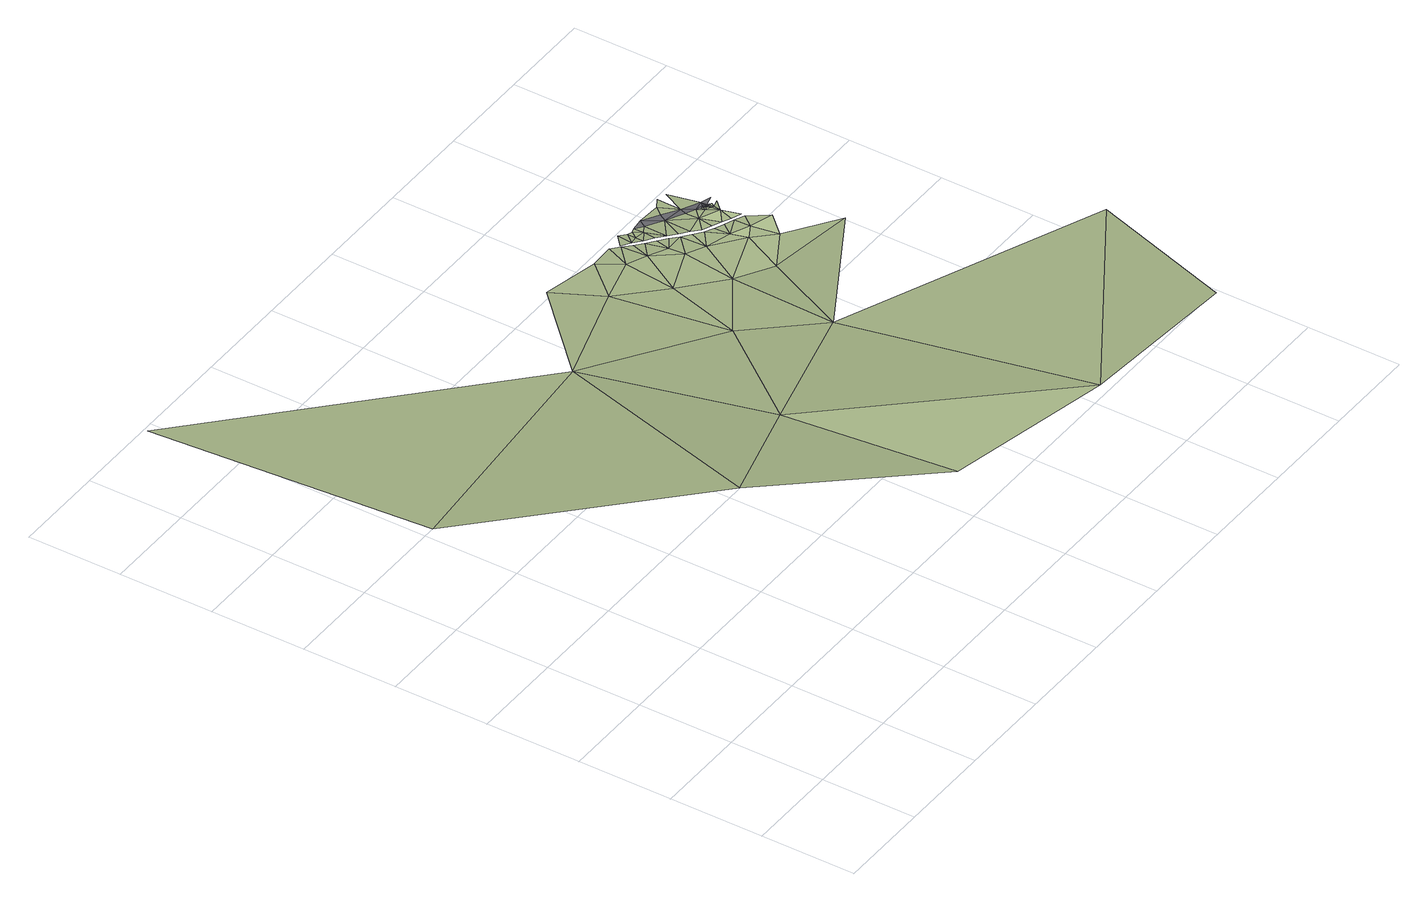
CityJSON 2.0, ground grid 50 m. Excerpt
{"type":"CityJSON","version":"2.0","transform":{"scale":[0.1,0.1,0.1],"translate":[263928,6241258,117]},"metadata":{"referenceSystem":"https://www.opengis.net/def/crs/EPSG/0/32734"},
"CityObjects":{
"terrain1":{"type":"TINRelief","geometry":[{"type":"CompositeSurface","lod":"1","boundaries":[[[0,1,2]],[[1,3,2]],[[4,5,3]],[[5,2,3]],[[4,6,5]],[[5,7,2]],[[6,8,5]],[[8,7,5]],[[2,7,9]],[[2,9,10]],[[9,7,11]],[[9,12,10]],[[8,13,7]],[[6,14,8]],[[11,7,13]],[[6,15,14]],[[11,16,9]],[[16,12,9]],[[11,17,16]],[[13,8,18]],[[19,12,16]],[[13,20,11]],[[20,17,11]],[[17,21,16]],[[21,19,16]],[[21,17,22]],[[17,20,23]],[[22,17,24]],[[13,25,20]],[[24,17,23]],[[26,18,8]],[[27,28,29]],[[24,23,30]],[[20,31,23]],[[32,27,33]],[[18,34,13]],[[28,27,35]],[[23,36,30]],[[34,25,13]],[[27,32,35]],[[25,31,20]],[[23,31,36]],[[33,37,32]],[[37,33,38]],[[32,39,35]],[[32,37,39]],[[40,37,38]],[[41,31,25]],[[37,42,39]],[[43,37,40]],[[44,41,25]],[[43,42,37]],[[25,45,44]],[[34,45,25]],[[46,40,47]],[[46,43,40]],[[34,18,48]],[[49,46,47]],[[50,44,45]],[[51,49,52]],[[53,45,34]],[[49,51,46]],[[45,54,50]],[[18,26,48]],[[52,55,51]],[[48,53,34]],[[54,45,56]],[[56,45,53]],[[57,51,55]],[[58,59,60]],[[61,46,51]],[[51,57,62]],[[51,63,61]],[[53,48,64]],[[65,59,58]],[[56,53,66]],[[57,67,62]],[[68,63,51]],[[68,51,62]],[[66,53,64]],[[69,62,67]],[[65,70,59]],[[68,71,63]],[[71,68,72]],[[68,62,73]],[[74,72,68]],[[73,74,68]],[[74,75,72]],[[73,76,74]],[[62,77,73]],[[78,75,74]],[[78,74,76]],[[78,79,75]],[[79,78,80]],[[78,76,81]],[[82,76,73]],[[81,80,78]],[[76,82,81]],[[73,77,82]],[[82,83,81]],[[83,82,77]],[[84,77,62]],[[65,85,86]],[[77,87,83]]]}]},
"road1":{"type":"Road","attributes":{"highway":"primary","name":"Philip Kgosana Drive","surface":"asphalt","lanes":2,"width":4.4,"oneway":"yes"},"geometry":[{"type":"MultiSurface","lod":"1","boundaries":[[[60,42,43]],[[46,60,43]],[[60,46,58]],[[46,65,58]],[[65,46,61]],[[63,65,61]],[[85,65,63]],[[63,71,88]],[[71,72,88]],[[89,72,75]],[[72,89,88]],[[63,88,85]],[[89,75,90]],[[88,89,90]],[[75,79,91]],[[90,75,91]],[[79,80,91]],[[91,92,90]],[[93,91,80]],[[93,80,81]],[[93,92,91]],[[90,94,88]],[[92,94,90]],[[95,93,81]],[[92,93,95]],[[94,92,95]],[[96,95,81]],[[81,83,96]],[[94,85,88]],[[97,94,95]],[[97,95,96]],[[96,83,97]],[[94,97,85]],[[83,87,97]],[[97,98,85]]]}]}
},
"vertices":[
[121,3761,319],[1,2127,539],[1590,2415,287],[943,1076,616],[1774,437,444],[1779,1408,347],[2517,150,581],[2388,2069,149],[2635,1686,202],[2310,2694,128],[2162,2934,143],[2544,2498,106],[2502,2902,100],[2768,2322,91],[3710,907,489],[3249,1,698],[2580,2778,100],[2693,2738,93],[2988,2231,60],[2651,2917,83],[2805,2605,88],[2696,2882,79],[2741,2847,76],[2802,2694,85],[2786,2813,71],[2918,2565,76],[3380,2114,134],[2755,2864,74],[2778,2956,57],[2710,2898,71],[2831,2778,73],[2921,2709,67],[2810,2878,61],[2799,2830,71],[3088,2446,68],[2815,2927,55],[2876,2743,71],[2871,2874,54],[2844,2796,73],[2839,2917,55],[2889,2761,69],[2966,2674,66],[2870,2928,50],[2917,2903,45],[3011,2639,65],[3060,2530,69],[3011,2853,40],[2933,2727,67],[3194,2348,61],[2978,2693,66],[3064,2619,61],[3092,2722,55],[3022,2659,61],[3166,2489,65],[3117,2599,57],[3074,2639,61],[3170,2578,58],[3126,2619,57],[3032,2892,40],[3081,2944,30],[2940,2941,45],[3105,2803,40],[3202,2676,53],[3152,2777,44],[3293,2453,60],[3125,2842,35],[3223,2558,54],[3177,2599,54],[3171,2742,45],[3229,2579,54],[3142,2981,22],[3175,2765,40],[3187,2759,40],[3203,2727,45],[3194,2743,45],[3199,2752,40],[3202,2746,45],[3221,2723,41],[3200,2748,40],[3200,2751,40],[3202,2751,40],[3204,2750,40],[3210,2744,41],[3219,2747,41],[3264,2736,37],[3217,2792,36],[3210,2976,8],[3234,2743,41],
[3196,2771,40],[3194,2758,40],[3199,2759,40],[3201,2754,40],[3203,2756,40],[3204,2753,40],[3206,2763,40],[3208,2756,36],[3212,2752,36],[3219,2763,36],[3275,2778,32]
]}
